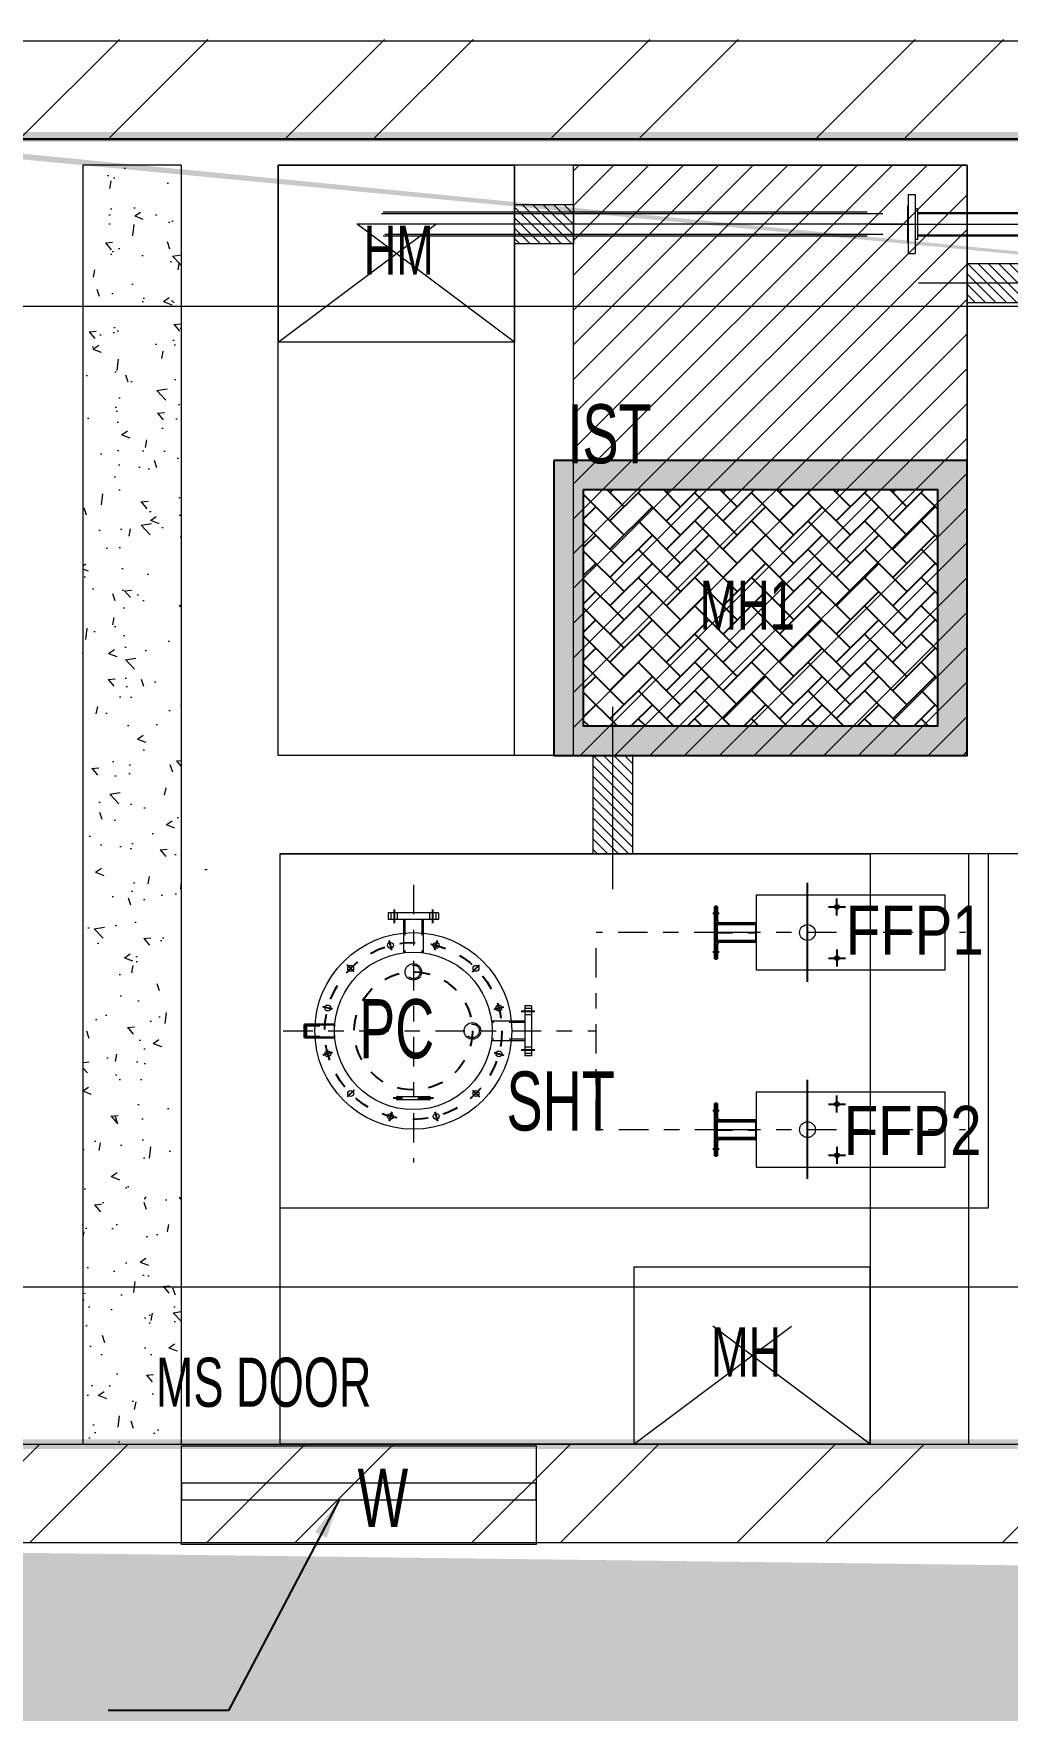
# Model space of a CAD drawing. Header units: metres. Extents: x 385023 to 385532, y 1408468 to 1408621.
# Drawn here: x 385073.07 to 385079.34, y 1408503.13 to 1408513.94 of the extents above; entities that cross this region are included whole.
import ezdxf

# ---------------------------------------------------------------- set-up
doc = ezdxf.new("R2010")
doc.units = ezdxf.units.M
doc.header["$MEASUREMENT"] = 0
for name, pattern in [('0', [0]), ('CENTER', [50.79999999999998, 31.75, -6.349999999999998, 6.349999999999998, -6.349999999999998]), ('CENTER2', [1.125, 0.75, -0.125, 0.125, -0.125]), ('DASHED', [0.75, 0.5, -0.25]), ('HIDDEN', [0.375, 0.25, -0.125]), ('HIDDEN2', [4.7624999999999975, 3.174999999999998, -1.587499999999999]), ('PHANTOM2', [1.25, 0.625, -0.125, 0.125, -0.125, 0.125, -0.125])]:
    doc.linetypes.add(name, pattern=pattern)
for name, color, linetype in [('CEN', 8, 'CENTER'), ('CENTER', 6, 'CENTER2'), ('PIPENAME', 7, '0'), ('Wall', 5, 'Continuous')]:
    doc.layers.add(name, color=color, linetype=linetype)
doc.layers.add('MEP INPUT', color=3, linetype='Continuous', lineweight=0)
doc.layers.add('OBJECT', color=7, linetype='Continuous', lineweight=30)
doc.styles.add('Roman', font='ARIALN.TTF')
doc.styles.add('SIMP2', font='ARIALN.TTF', dxfattribs={"height": 0.15})
doc.dimstyles.new('SITE DIM', dxfattribs={"dimtxt": 0.15, "dimasz": 0.1, "dimexe": 0.1, "dimexo": 0.1, "dimgap": 0.1, "dimtad": 0, "dimzin": 0, "dimdsep": 46, "dimtxsty": 'SIMP2', "dimcen": 0.09, "dimdle": 0.15, "dimclrd": 5, "dimclre": 5, "dimclrt": 7, "dimazin": 0, "dimtfac": 1, "dimtofl": 0, "dimtmove": 0, "dimatfit": 3, "dimfxl": 0, "dimtolj": 1, "dimtzin": 0, "dimarcsym": 0})
pattern_1 = [(45, (-58193.88927717027, -10096.19410483377), (-0.6735192090801866, 0.6735192090801867), []), (45, (-58193.44026417026, -10096.19410483377), (-0.6735192090801866, 0.6735192090801867), [])]
pattern_2 = [(134.9999999999999, (0, -20.77518486228473), (-0.0132582521472478, -0.0132582521472478), [])]

# ---------------------------------------------------------------- blocks, each defined once
blk = doc.blocks.new('A$C48103C66')
for p, q in [((-8, 80), (-8.000000000005457, -80)), ((8, -80), (8.000000000005457, 80))]:
    blk.add_line(p, q)
for centre in [(0, 80), (0, -80)]:
    blk.add_circle(centre, 8)
at = {"layer": 'CENTER'}
blk.add_line((0, -102.5), (0, 102.5), dxfattribs=at)
blk = doc.blocks.new('A$C044107DF')
at = {"lineweight": 25}
h = blk.add_hatch(dxfattribs=at)
h.set_pattern_fill('ANSI32', color=3, scale=0.1)
h.set_pattern_definition(pattern_1)
h.paths.add_polyline_path([(73.99995766495702, 48.00002083310211), (73.99995766495702, 46.50161183009731), (99.99995766495708, 46.50161183009731), (99.99995766495708, 48.00002083310211)])
h = blk.add_hatch(dxfattribs=at)
h.set_pattern_fill('ANSI32', color=3, scale=0.1)
h.set_pattern_definition(pattern_1)
h.paths.add_polyline_path([(99.99995766495708, 2.08331057365e-05), (73.99995766495702, 2.08331057365e-05), (73.99995766495702, 1.498429836110515), (99.99995766495708, 1.498429836110515)])
at = {"color": 3, "lineweight": 25}
blk.add_line((99.99995766495708, 2.08331093745e-05), (99.99995766495708, 48.00002083310028), dxfattribs=at)
at = {"layer": 'OBJECT', "color": 3}
for p, q in [((-4.23350356868e-05, 48.00002083310211), (99.99995766495708, 48.00002083310211)), ((-4.23350356868e-05, 2.08331057365e-05), (-4.23350356868e-05, 48.00002083310211)), ((-4.23350284109e-05, 45.08002083310021), (99.99995766495708, 45.08002083310021)), ((-4.23350284109e-05, 2.920020833107628), (99.99995766495708, 2.920020833109446)), ((-4.23350356868e-05, 2.08331057365e-05), (99.99995766495708, 2.08331057365e-05))]:
    blk.add_line(p, q, dxfattribs=at)
at = {"layer": 'PIPENAME', "color": 3}
for p, q in [((73.99995766495702, 48.0000212671166), (73.99995766495702, 46.50161183009731)), ((73.99995766495702, 46.50161183009731), (99.99995766495708, 46.50161183009731)), ((73.99995766495702, 1.498429836110515), (99.99995766495708, 1.498429836110515)), ((73.99995766495702, 2.03990912269e-05), (73.99995766495702, 1.498429836110515))]:
    blk.add_line(p, q, dxfattribs=at)
at = {"layer": 'Wall', "color": 1, "linetype": 'CENTER2', "lineweight": 25, "ltscale": 50}
blk.add_lwpolyline([(-4.23350356868e-05, 24.00002083310392), (99.99995766495708, 24.00002083310392)], dxfattribs=at)
blk = doc.blocks.new('A$C6A79519C')
at = {"layer": 'CEN', "color": 1, "ltscale": 0.1}
for p, q in [((17.49994437756686, -1.48685667227e-05), (17.49994437756686, 16.19467539692232)), ((115.4999443775668, -1.48685667227e-05), (115.4999443775668, 16.19467539692232))]:
    blk.add_line(p, q, dxfattribs=at)
at = {"layer": 'OBJECT'}
for p, q in [((-5.56224331376e-05, 11.09733026417052), (38.36817446604255, 11.09733026417052)), ((-5.56224331376e-05, 5.097330264163247), (-5.56224331376e-05, 11.09733026417052)), ((132.9999443775668, 5.097330264163247), (-5.56224331376e-05, 5.097330264163247)), ((9.499944377566864, 5.097330264163247), (9.499944377566864, 11.09733026417052)), ((25.49994437756686, 5.097330264163247), (25.49994437756686, 11.09733026417052)), ((38.36817446604255, 11.09733026417052), (39.16675853685593, 13.49308247655244)), ((39.16675853685593, 13.49308247655244), (42.49994437756686, 13.49308247655244)), ((40.61100632447049, 13.49308247655244), (42.49994437756686, 15.3820205296488)), ((42.49994437757414, 5.097330264163247), (42.49994437756686, 13.49308247655244)), ((90.34994437755812, 10.09733026417052), (42.49994437756686, 10.09733026416324)), ((42.49994437757414, 5.097330264170523), (45.39700694115163, 10.09733026416324)), ((90.64994437756832, 5.097330264170523), (87.5799235444574, 10.0973302641778)), ((92.38888243064869, 13.49308247655244), (90.49994437755959, 15.38202052964152)), ((93.83313021827051, 13.49308247655244), (90.49994437755959, 13.49308247655244)), ((90.49994437757414, 5.097330264163247), (90.49994437756685, 13.49308247655244)), ((94.63171428906936, 11.09733026417052), (93.83313021827051, 13.49308247655244)), ((132.9999443775668, 11.09733026417052), (94.63171428906207, 11.0973302641778)), ((107.4999443775668, 5.097330264163247), (107.4999443775668, 11.09733026417052)), ((123.4999443775668, 5.097330264163247), (123.4999443775668, 11.09733026417052)), ((132.9999443775668, 5.097330264163247), (132.9999443775668, 11.09733026417052))]:
    blk.add_line(p, q, dxfattribs=at)
blk = doc.blocks.new('A$C12663CA0')
at = {"lineweight": 25, "rotation": 90}
blk.add_blockref('A$C044107DF', (90.49994437756685, 10.09737259920621), dxfattribs=at)
at = {"lineweight": 25}
blk.add_blockref('A$C6A79519C', (-2.08331039175e-05, 7.276000000000001e-12), dxfattribs=at)
blk = doc.blocks.new('SPOM PT')
at = {"color": 1, "linetype": 'CENTER2', "ltscale": 100}
for p, q in [((-6787.766239480581, 22092.73818750909), (-6787.766239480581, 21297.96467354541)), ((-6416.5, 21762.13453539097), (-7122, 21762.13453539097)), ((-7038.766239437733, 21297.96467354541), (-6537.766239437618, 21297.96467354541)), ((-7038.766239437733, 20972), (-7038.766239437733, 21297.96467354541)), ((-6537.766239437618, 20974), (-6537.766239437618, 21297.96467354541))]:
    blk.add_line(p, q, dxfattribs=at)
at = {"color": 3, "linetype": 'HIDDEN2'}
for p, q in [((-6800.806273433264, 22038.71148052148), (-6800.806273433264, 21962.13452556754)), ((-6775.006273433334, 22038.71148052148), (-6775.006273433334, 21962.13452556754)), ((-6504.830827001133, 21783.43453539105), (-6588.903699016081, 21783.43453539105)), ((-6504.830827001133, 21740.83453539096), (-6588.903699016081, 21740.83453539096)), ((-6809.066239480628, 21479.19912291152), (-6809.066239480628, 21562.13453539097)), ((-6766.466239480535, 21479.19912291152), (-6766.466239480535, 21562.13453539097))]:
    blk.add_line(p, q, dxfattribs=at)
for p, q in [((-6804.006273433332, 21962.13452556754), (-6770.806273433263, 21962.13452556754)), ((-6504.830827001133, 21698.634535391), (-6504.830827001133, 21825.634535391)), ((-6487.330827001134, 21825.634535391), (-6504.830827001133, 21825.634535391)), ((-6487.330827001134, 21819.134535391), (-6504.830827001133, 21819.134535391)), ((-6487.330827001134, 21698.634535391), (-6487.330827001134, 21825.634535391)), ((-6504.830827001133, 21787.134535391), (-6589.334891150706, 21787.134535391)), ((-6487.330827001134, 21803.134535391), (-6504.830827001133, 21803.134535391)), ((-6504.830827001133, 21737.134535391), (-6589.334891150706, 21737.134535391)), ((-6487.330827001134, 21721.134535391), (-6504.830827001133, 21721.134535391)), ((-6487.330827001134, 21705.134535391), (-6504.830827001133, 21705.134535391)), ((-6487.330827001134, 21698.634535391), (-6504.830827001133, 21698.634535391)), ((-6812.766239480581, 21479.19912291152), (-6812.766239480581, 21562.13453539097)), ((-6762.766239480581, 21479.19912291152), (-6762.766239480581, 21562.13453539097)), ((-6724.266239480582, 21479.19912291152), (-6851.266239480581, 21479.19912291152)), ((-6851.266239480581, 21461.69912291164), (-6851.266239480581, 21479.19912291152)), ((-6844.766239480581, 21461.69912291164), (-6844.766239480581, 21479.19912291152)), ((-6828.766239480581, 21461.69912291164), (-6828.766239480581, 21479.19912291152)), ((-6746.766239480582, 21461.69912291164), (-6746.766239480582, 21479.19912291152)), ((-6730.766239480582, 21461.69912291164), (-6730.766239480582, 21479.19912291152)), ((-6724.266239480582, 21461.69912291164), (-6724.266239480582, 21479.19912291152)), ((-6724.266239480582, 21461.69912291164), (-6851.266239480581, 21461.69912291164))]:
    blk.add_line(p, q)
at = {"color": 8, "linetype": 'CENTER2', "ltscale": 100}
for p, q in [((-7037.896581430105, 20955.67689474332), (-7037.896581430105, 20359.65677976745)), ((-6536.896581429989, 20955.67689474332), (-6536.896581430105, 20359.65677976745))]:
    blk.add_line(p, q, dxfattribs=at)
at = {"color": 30}
blk.add_lwpolyline([(-6337.766239437857, 20301.46467354541), (-6337.766239437857, 22101.4646735453), (-7237.766239437625, 22101.46467354542), (-7237.766239437625, 20301.46467354541)], close=True, dxfattribs=at)
at = {"color": 3}
for points in [[(-6943.766239437625, 20411.46467354553), (-6943.766239437625, 20891.46467354542), (-7133.766239437625, 20891.46467354553), (-7133.766239437625, 20411.46467354542)], [(-6442.766239437857, 20411.46467354542), (-6442.766239437857, 20891.46467354542), (-6632.766239437623, 20891.46467354553), (-6632.766239437623, 20411.46467354542)]]:
    blk.add_lwpolyline(points, close=True, dxfattribs=at)
for centre, radius in [((-6787.766239480581, 21762.13453539097), 250), ((-6787.766239480581, 21762.13453539097), 200), ((-6846.000524628443, 21979.46784630613), 7.5), ((-6729.531954332604, 21979.46784630613), 7.5), ((-6946.865265247412, 21921.23356115804), 7.5), ((-6946.865265247412, 21921.23356115804), 7.5), ((-6628.66721371375, 21921.23356115804), 7.5), ((-6628.66721371375, 21921.23356115804), 7.5), ((-7005.099550395506, 21820.36882053918), 7.5), ((-7005.099550395506, 21820.36882053918), 7.5), ((-6570.43292856554, 21820.36882053918), 7.5), ((-6570.43292856554, 21820.36882053918), 7.5), ((-6637.766239480581, 21762.13453539097), 21), ((-7005.099550395506, 21703.90025024276), 7.5), ((-7005.099550395506, 21703.90025024276), 7.5), ((-6570.43292856554, 21703.90025024276), 7.5), ((-6570.43292856554, 21703.90025024276), 7.5), ((-6946.865265247412, 21603.03550962391), 7.5), ((-6946.865265247412, 21603.03550962391), 7.5), ((-6787.766239480581, 21612.13453539097), 21), ((-6628.66721371375, 21603.03550962391), 7.5), ((-6628.66721371375, 21603.03550962391), 7.5), ((-6846.000524628443, 21544.80122447581), 7.5), ((-6729.531954332604, 21544.80122447581), 7.5)]:
    blk.add_circle(centre, radius)
at = {"color": 3, "linetype": 'HIDDEN2'}
for centre in [(-6637.766239480581, 21762.13453539097), (-6787.766239480581, 21612.13453539097)]:
    blk.add_circle(centre, 17.29999999999927, dxfattribs=at)
at = {"color": 4}
for centre in [(-7038.766239437625, 20761.46467354553), (-6537.766239437625, 20761.46467354542)]:
    blk.add_circle(centre, 20, dxfattribs=at)
at = {"color": 6}
for centre in [(-7103.766239437625, 20686.46467354541), (-6973.766239437857, 20686.46467354553), (-6602.766239437857, 20686.46467354541), (-6472.766239437508, 20686.46467354553)]:
    blk.add_circle(centre, 6, dxfattribs=at)
at = {"layer": 'CEN', "ltscale": 0.3}
for p, q in [((-6842.765286564711, 21967.39377347738), (-6849.235762692288, 21991.54191913453)), ((-6732.767192396335, 21967.39377347738), (-6726.296716268873, 21991.54191913453)), ((-6938.026430482627, 21912.39472639313), (-6955.704100012314, 21930.07239592294)), ((-6938.026430482627, 21912.39472639313), (-6955.704100012314, 21930.07239592294)), ((-6637.506048478535, 21912.39472639313), (-6619.828378948849, 21930.07239592294)), ((-6637.506048478535, 21912.39472639313), (-6619.828378948849, 21930.07239592294)), ((-6993.025477566873, 21817.13358247545), (-7017.173623224138, 21823.60405860291)), ((-6993.025477566873, 21817.13358247545), (-7017.173623224138, 21823.60405860291)), ((-6582.507001394173, 21817.13358247545), (-6558.358855736909, 21823.60405860291)), ((-6582.507001394173, 21817.13358247545), (-6558.358855736909, 21823.60405860291)), ((-6993.025477566873, 21707.13548830649), (-7017.173623224138, 21700.66501217891)), ((-6993.025477566873, 21707.13548830649), (-7017.173623224138, 21700.66501217891)), ((-6582.507001394173, 21707.13548830649), (-6558.358855736909, 21700.66501217891)), ((-6582.507001394173, 21707.13548830649), (-6558.358855736909, 21700.66501217891)), ((-6938.026430482627, 21611.87434438869), (-6955.704100012314, 21594.196674859)), ((-6938.026430482627, 21611.87434438869), (-6955.704100012314, 21594.196674859)), ((-6637.506048478535, 21611.87434438869), (-6619.828378948849, 21594.196674859)), ((-6637.506048478535, 21611.87434438869), (-6619.828378948849, 21594.196674859)), ((-6842.765286564711, 21556.87529730445), (-6849.235762692288, 21532.7271516473)), ((-6732.767192396335, 21556.87529730445), (-6726.296716268873, 21532.7271516473))]:
    blk.add_line(p, q, dxfattribs=at)
at = {"layer": 'CEN', "ltscale": 0.1}
for p, q in [((-6478.867015838041, 21811.134535391), (-6513.867015838041, 21811.134535391)), ((-6478.868260300719, 21713.18176271034), (-6513.868260300601, 21713.18176271034)), ((-6836.766239480581, 21453.23531174843), (-6836.766239480581, 21488.23531174843)), ((-6738.813466799911, 21453.23655621076), (-6738.813466799911, 21488.23655621088))]:
    blk.add_line(p, q, dxfattribs=at)
at = {"layer": 'CEN', "ltscale": 0.3}
for radius in [225, 150]:
    blk.add_circle((-6787.766239480581, 21762.13453539097), radius, dxfattribs=at)
at = {"layer": 'CENTER', "color": 252, "linetype": 'CENTER', "ltscale": 8}
for p, q in [((-7163.67279657873, 20761.46467354542), (-6912.120366281363, 20761.46467354542)), ((-6662.672796578728, 20761.4646735453), (-6411.120366281248, 20761.46467354553)), ((-7082.280893521499, 20686.46467354541), (-7125.251585353748, 20686.46467354553)), ((-7103.766239437508, 20707.95001946154), (-7103.766239437625, 20664.97932762918)), ((-6995.251585353748, 20686.46467354541), (-6952.280893521734, 20686.46467354541)), ((-6973.766239437857, 20707.95001946154), (-6973.766239437857, 20664.97932762941)), ((-6581.280893521384, 20686.46467354553), (-6624.251585353748, 20686.46467354541)), ((-6602.766239437857, 20707.95001946142), (-6602.766239437739, 20664.97932762929)), ((-6494.251585353748, 20686.46467354541), (-6451.2808935215, 20686.46467354541)), ((-6472.766239437625, 20707.95001946142), (-6472.766239437625, 20664.97932762918))]:
    blk.add_line(p, q, dxfattribs=at)
at = {"layer": 'OBJECT'}
for p, q in [((-6771.306273433264, 22038.71148052148), (-6804.50627343345, 22038.71148052148)), ((-6804.50627343345, 22038.71148052148), (-6804.50627343345, 21962.13452556754)), ((-6804.50627343345, 22034.31148052146), (-6771.306273433264, 22034.31148052146)), ((-6771.306273433264, 22038.71148052148), (-6771.306273433264, 21962.13452556754))]:
    blk.add_line(p, q, dxfattribs=at)
at = {"extrusion": (0, 0, -1), "xscale": 0.5, "yscale": 0.5, "zscale": -0.5}
blk.add_blockref('A$C48103C66', (6958.631257184781, 21762.13453539097), dxfattribs=at)
at = {"lineweight": 25, "rotation": 180}
for p in [(-6972.26631589327, 21001.56200380947), (-6471.266315893153, 21001.56200380958)]:
    blk.add_blockref('A$C12663CA0', p, dxfattribs=at)
blk = doc.blocks.new('mh')
at = {"lineweight": 25}
h = blk.add_hatch(dxfattribs=at)
h.set_pattern_fill('AR-CONC', color=8, scale=0.2, style=0)
h.set_pattern_definition([(50, (0, 0), (36.43693379920079, -3.187817107780616), [3.81, -41.90999999999999]), (355, (0, 0), (-7.048565195133397, 38.211328576436), [3.048, -33.528]), (100.451, (3.036399999999999, -0.26565), (29.38850033319186, 35.02333756405838), [3.237999999999999, -35.618]), (46.18419999999999, (0, 10.16), (54.21580817842599, -8.408465586545429), [5.714999999999997, -62.865]), (96.6356, (4.517980000000001, 9.4593), (47.48084689324743, 49.48511117800984), [4.857, -53.427]), (351.1840000000001, (0, 10.16), (47.48092116278677, 49.48502357211953), [4.572, -50.292]), (21, (5.08, 7.62), (30.32297596707666, -20.4531037033525), [3.81, -41.90999999999999]), (326, (5.08, 7.62), (12.36040566952941, 36.83759322446385), [3.048, -33.528]), (71.45140000000002, (7.6069, 5.91558), (42.6832981540249, 16.38457154321149), [3.237999999999999, -35.618]), (37.50000000000001, (0, 0), (0.6177206501183635, 16.91100777463062), [0, -33.1216, 0, -34.036, 0, -33.655]), (7.499999999999999, (0, 0), (13.36393250206115, 20.0361149636239), [0, -19.4056, 0, -32.3596, 0, -12.827]), (327.5, (-11.3284, 0), (27.11811903337428, -1.14574879853469), [0, -12.7, 0, -39.624, 0, -52.578]), (317.5, (-16.4084, 0), (29.62583627720361, 5.085298206666604), [0, -16.51, 0, -26.3144, 0, -37.338])])
h.paths.add_polyline_path([(-951162.9521567472, 435007.3192872171), (-951162.9521567472, 434407.3192872171), (-950262.9521567472, 434407.3192872171), (-950262.9521567472, 435007.3192872171)], flags=16)
h.paths.add_polyline_path([(-951237.9521567472, 435082.3192872171), (-951237.9521567472, 434332.3192872171), (-950187.9521567472, 434332.3192872171), (-950187.9521567472, 435082.3192872171)])
h = blk.add_hatch(dxfattribs=at)
h.set_pattern_fill('AR-HBONE', color=8, scale=0.5, style=0)
h.set_pattern_definition([(45, (0, 0), (7.1e-15, 71.84204896855324), [152.4, -50.8]), (135, (35.921, 35.921), (7.1e-15, 71.84204896855324), [152.4, -50.8])])
h.paths.add_polyline_path([(-951162.9521567472, 435007.3192872171), (-951162.9521567472, 434407.3192872171), (-950262.9521567472, 434407.3192872171), (-950262.9521567472, 435007.3192872171)])
for points in [[(-951237.9521567472, 435082.3192872171), (-951237.9521567472, 434332.3192872171), (-950187.9521567472, 434332.3192872171), (-950187.9521567472, 435082.3192872171)], [(-951162.9521567472, 435007.3192872171), (-951162.9521567472, 434407.3192872171), (-950262.9521567472, 434407.3192872171), (-950262.9521567472, 435007.3192872171)]]:
    blk.add_lwpolyline(points, close=True, dxfattribs=at)
blk = doc.blocks.new('*U575')
for p, q in [((-26.00000000000003, -46.04999999999999), (-26.00000000000003, 46.04999999999999)), ((-24.00000000000006, 46.04999999999999), (-26.00000000000003, 46.04999999999999)), ((-24.00000000000003, 75), (-6.500000000000013, 75)), ((-24.00000000000006, -75), (-24.00000000000003, 75)), ((-6.500000000000028, -75), (-6.500000000000013, 75)), ((0, 39), (-6.500000000000013, 39)), ((-1.42e-14, -39), (0, 39)), ((-1.42e-14, -39), (-6.500000000000013, -39)), ((-24.00000000000003, -46.04999999999999), (-26.00000000000003, -46.04999999999999)), ((-24.00000000000006, -75), (-6.500000000000028, -75))]:
    blk.add_line(p, q)
blk = doc.blocks.new('PUDD')
at = {"color": 0}
for p, q in [((845053.9658221734, 20646.5), (845559.6812576784, 20646.5)), ((845053.9658221734, 20643.5), (845559.6812576784, 20643.5)), ((845053.9658221734, 20589.5), (845559.6812576784, 20589.5)), ((845053.9658221734, 20586.5), (845559.6812576784, 20586.5))]:
    blk.add_line(p, q, dxfattribs=at)
at = {"color": 1, "linetype": 'CENTER', "ltscale": 50}
blk.add_line((844932.9942566887, 20616.5), (845642.9942566886, 20616.5), dxfattribs=at)
at = {"xscale": -1, "rotation": 180}
blk.add_blockref('*U575', (845053.9658221734, 20616.50000000001), dxfattribs=at)
at = {"rotation": 180}
blk.add_blockref('*U575', (845559.6812576784, 20616.50000000001), dxfattribs=at)
blk = doc.blocks.new('A$C49351B01')
at = {"layer": 'MEP INPUT', "lineweight": 0}
h = blk.add_hatch(dxfattribs=at)
h.set_pattern_fill('ANSI32', color=8, scale=0.05, angle=1.46773653486e-05)
h.set_pattern_definition([(45.00001467736532, (-5383.54087743323, -4928.793665722786), (-0.3367596908072347, 0.3367595182729298), []), (45.00001467736532, (-5383.316370933228, -4928.793665665276), (-0.3367596908072347, 0.3367595182729298), [])])
edge = h.paths.add_edge_path(flags=17)
edge.add_line((24.40385100177878, -5.919942976652237), (16.90432289783682, -5.919942976679716))
edge.add_line((16.90432289783689, -5.919942976679749), (16.90432223671394, -2.600483611419065))
edge.add_line((16.90432223671382, -2.600483611419122), (24.15385100182248, -2.600483611430038))
edge.add_line((24.15385100182266, -2.600483611430036), (24.1538510017782, -5.919942976651355))
h.paths.add_polyline_path([(24.15388731256212, -6.169942974013907), (22.65300542225554, -6.169942974021863), (22.65296911147129, -5.919942976658603), (24.15385100177787, -5.919942976651213)], flags=17)
h.paths.add_polyline_path([(24.40385100177741, -6.169942976649962), (22.65300542225554, -6.169942974021863), (16.65432325450433, -6.169942976680657), (16.65432254116558, -2.350483611419804), (24.40385100182334, -2.350483611429922)])
h = blk.add_hatch(dxfattribs=at)
h.set_pattern_fill('AR-CONC', color=8, scale=0.03, angle=540.0000146768085, style=0)
h.set_pattern_definition([(310.0000146768083, (-827.2338231878349, 126.6924511992755), (0.2151780499578686, 0.0188256956144935), [0.0225, -0.2474999999999997]), (5.000014676808023, (-827.2338231878349, 126.6924511992755), (-0.0416253422797469, -0.2256576507727016), [0.018, -0.1979999999999995]), (259.5486146768083, (-827.2158916843457, 126.6940200058674), (0.1735528674959672, -0.2068318181612282), [0.0191220569999999, -0.2103426335999987]), (313.8158146768083, (-827.2338231724658, 126.6324511992751), (0.3201723018679456, 0.0496557863136051), [0.0337499999999998, -0.3712499999999983]), (263.3644146768083, (-827.2071421500467, 126.6365891982087), (0.2803988865232115, -0.2922352894435477), [0.0286830863999999, -0.3155138999999982]), (8.815814676808166, (-827.2338231724658, 126.6324511992751), (0.2803986583987447, -0.2922355084510709), [0.0269999999999999, -0.2969999999999986]), (339.0000146768081, (-827.2038231763092, 126.6474512069599), (0.1790720846952416, 0.1207857130704653), [0.0224999999999999, -0.2474999999999991]), (34.00001467680827, (-827.2038231763092, 126.6474512069599), (0.0729946553025046, -0.2175449948158522), [0.0179999999999999, -0.1979999999999994]), (288.548614676808, (-827.188900508999, 126.6575166925795), (0.2520668133601299, -0.0967590844438995), [0.0191220569999999, -0.2103426335999993]), (322.5000146768082, (-827.2338231878349, 126.6924511992755), (0.0036479821772771, -0.0998681552149346), [0, -0.1955999999999991, 0, -0.2009999999999991, 0, -0.1987499999999991]), (352.5000146768081, (-827.2338231878349, 126.6924511992755), (0.0789208915422311, -0.1183234933484445), [0, -0.1145999999999999, 0, -0.1910999999999998, 0, -0.0757499999999999]), (32.50001467680834, (-827.3007231878116, 126.692451182138), (0.1601467291184299, 0.0067665025432808), [0, -0.0749999999999994, 0, -0.2339999999999988, 0, -0.3104999999999976]), (42.50001467680823, (-827.3307231878108, 126.6924511744536), (0.1749558584955366, -0.0300314498832434), [0, -0.0974999999999998, 0, -0.1553999999999995, 0, -0.2204999999999995])])
h.paths.add_polyline_path([(19.90422307498034, -5.919943008712722), (20.15422307498056, -5.919943008710674), (20.15422307496124, -2.669943008710561), (19.90422307496101, -2.669943008712721)])
h = blk.add_hatch(dxfattribs=at)
h.set_pattern_fill('ANSI31', color=200, scale=0.5, angle=540.0000146768085, style=0)
h.set_pattern_definition([(225.0000146768082, (943.2603024858336, 30.85306718692744), (0.0441941851448768, -0.0441941625034388), [])])
h.paths.add_polyline_path([(21.15003607396989, -2.669943008705217), (22.15003607397034, -2.669943008698169), (22.15003607398057, -4.169943008698056), (21.15003607397966, -4.169943008704876)])
h = blk.add_hatch(dxfattribs=at)
h.set_pattern_fill('ANSI31', color=8, scale=0.15, angle=89.99999999999997, style=0)
h.set_pattern_definition(pattern_2)
h.paths.add_polyline_path([(21.15003607397216, -2.869943008704809), (21.0000360739723, -2.869943008705377), (21.0000360739707, -2.769943008704785), (21.15003607397079, -2.769943008704217)])
h = blk.add_hatch(dxfattribs=at)
h.set_pattern_fill('ANSI31', color=8, scale=0.15, angle=89.99999999999997, style=0)
h.set_pattern_definition(pattern_2)
h.paths.add_polyline_path([(22.40375150947648, -3.019443008696611), (22.15003607397171, -3.019443008698431), (22.15003607397216, -2.919443008698294), (22.40375150947648, -2.919443008696021)])
h = blk.add_hatch(dxfattribs=at)
h.set_pattern_fill('ANSI31', color=8, scale=0.15, angle=89.99999999999997, style=0)
h.set_pattern_definition(pattern_2)
h.paths.add_polyline_path([(21.200157029916, -4.41994300870408), (21.20015702991486, -4.16994300870499), (21.30015702991432, -4.169943008703626), (21.30015702991546, -4.419943008703512)])
at = {"layer": 'MEP INPUT', "color": 8, "lineweight": 0}
for p, q in [((19.90422307496101, -2.669943008712721), (19.90422307498034, -5.919943008712722)), ((20.15422307496124, -2.669943008710561), (19.90422307496101, -2.669943008712721)), ((20.15422307496124, -2.669943008710561), (20.15422307498056, -5.919943008710674)), ((20.40050763934664, -4.169943008709652), (20.40050763933686, -2.669943008709537)), ((22.15003607397034, -2.669943008698169), (20.40050763933686, -2.669943008709537)), ((22.15003607398057, -4.169943008698056), (22.15003607397034, -2.669943008698169)), ((21.89603607397044, -2.78978300870051), (20.66717185661992, -2.789783008707786)), ((21.89603607397135, -2.850103008699989), (20.66717185661946, -2.850103008707606)), ((22.15003607398057, -4.169943008698056), (20.40050763934664, -4.169943008709652)), ((20.40422307497056, -4.419943008709652), (20.40422307498034, -5.919943008709764)), ((20.40422307497056, -4.419943008709652), (21.90377544814214, -4.419943008699875)), ((21.90377544814214, -4.419943008699875), (21.9037754481526, -5.919943008699077)), ((22.15377544815169, -5.919943008698055), (22.15377544814214, -4.419943008697941)), ((24.15375150948603, -4.41994300868555), (22.15377544814214, -4.419943008697941)), ((20.40422307498034, -5.919943008709764), (21.9037754481526, -5.919943008699077)), ((21.9037754481526, -5.919943008699077), (20.40422307498034, -5.919943008709764)), ((22.15377544815169, -5.919943008698055), (22.90375150949535, -5.919943008693394))]:
    blk.add_line(p, q, dxfattribs=at)
at = {"layer": 'MEP INPUT', "lineweight": 0}
for p, q in [((21.00050763933723, -2.669943008705331), (20.40050763933686, -2.669943008709537)), ((20.40050763933686, -2.669943008709537), (20.4005076393396, -3.119943008709583))]:
    blk.add_line(p, q, dxfattribs=at)
at = {"layer": 'MEP INPUT', "color": 1, "linetype": 'DASHED', "lineweight": 0}
for p, q in [((20.4005076393396, -3.119943008709583), (21.00050763933723, -2.669943008705331)), ((21.00050763933928, -3.119943008705035), (20.40050763933686, -2.669943008709537)), ((21.9037754481526, -5.919943008699077), (21.30377544814928, -5.469943008718019)), ((21.30377544815155, -5.919943008703513), (21.90377544814964, -5.469943008714721))]:
    blk.add_line(p, q, dxfattribs=at)
at = {"layer": 'MEP INPUT', "lineweight": 0, "ltscale": 1000}
blk.add_line((20.85975150959553, -2.669943008706695), (20.56422307496109, -2.669943008708401), dxfattribs=at)
at = {"layer": 'MEP INPUT', "color": 3, "linetype": 'HIDDEN', "lineweight": 0, "ltscale": 500}
for p, q in [((21.00003607398003, -4.169943008705332), (21.00003607397139, -2.669943008705217)), ((21.15003607397966, -4.169943008704876), (21.15003607396989, -2.669943008705217))]:
    blk.add_line(p, q, dxfattribs=at)
at = {"layer": 'MEP INPUT', "color": 8, "linetype": 'DASHED', "lineweight": 0, "ltscale": 50}
for p, q in [((21.93610203775143, -2.793783008698596), (20.66283156826671, -2.793783008707123)), ((21.93610203775211, -2.846103008699287), (20.67151214497358, -2.846103008707586))]:
    blk.add_line(p, q, dxfattribs=at)
at = {"layer": 'MEP INPUT', "color": 1, "linetype": 'CENTER', "lineweight": 0, "ltscale": 50}
blk.add_line((21.98610203775274, -2.819943008698942), (20.60017185661877, -2.819943008709174), dxfattribs=at)
at = {"layer": 'MEP INPUT', "color": 1, "linetype": 'CENTER2', "lineweight": 0, "ltscale": 300}
for p, q in [((21.33965196298823, -2.819943008703489), (20.87658756090741, -2.819943008707127)), ((22.48965196298946, -2.969443008695748), (22.02658756090818, -2.969443008698704)), ((21.25015702991709, -4.50955889772058), (21.25015702991254, -4.046494495640558))]:
    blk.add_line(p, q, dxfattribs=at)
at = {"layer": 'MEP INPUT', "color": 1, "linetype": 'PHANTOM2', "lineweight": 0, "ltscale": 500}
for p, q in [((25.00002797758089, -3.029387365877028), (15.67608674115468, -3.029387365925913)), ((25.09106784977575, -5.521275171578053), (15.57831518421358, -5.521275171626371))]:
    blk.add_line(p, q, dxfattribs=at)
at = {"layer": 'MEP INPUT', "color": 8, "lineweight": 0, "ltscale": 1000}
blk.add_line((20.21375415844023, -4.459943008710523), (20.21973021978511, -4.459943008710638), dxfattribs=at)
at = {"layer": 'MEP INPUT', "color": 5, "lineweight": 0, "const_width": 0.025}
blk.add_lwpolyline([(24.40385100177741, -6.169942976649962), (16.6543232545041, -6.169942976679976), (16.65432254116445, -2.347965036452137), (24.40385100182266, -2.347965036462596)], close=True, dxfattribs=at)
at = {"layer": 'MEP INPUT', "color": 8, "lineweight": 0}
for points in [[(18.40422307498329, -6.169943008722043), (24.40375150949717, -6.169943008683503), (24.40526964859146, -2.355226827230694), (18.40422307495737, -2.35522682726912)], [(18.65422307498034, -5.919943008720565), (24.15375150949535, -5.919943008685662), (24.15375150947557, -2.602708252263369), (18.65422307496055, -2.60270825229702)], [(18.65422307498034, -5.919943008720565), (24.15385098197044, -5.919943008685436), (24.15517013652493, -2.605226827231376), (18.65422307495942, -2.605226827267301)]]:
    blk.add_lwpolyline(points, close=True, dxfattribs=at)
at = {"layer": 'MEP INPUT', "color": 5, "lineweight": 0, "const_width": 0.025}
blk.add_lwpolyline([(24.40385100177878, -5.919942976652237), (16.90432289783689, -5.919942976679749), (16.90432223671291, -2.597965036451796), (24.15385100182175, -2.59796503646271), (24.15385100177787, -5.919942976651213)], dxfattribs=at)
at = {"layer": 'MEP INPUT', "color": 1, "linetype": 'DASHED', "lineweight": 0, "ltscale": 150}
for points in [[(20.40050763933686, -2.669943008709537), (21.00050763933723, -2.669943008705331), (21.00050763933928, -3.119943008705035), (20.4005076393396, -3.119943008709583)], [(21.90377544814964, -5.469943008714721), (21.30377544814928, -5.469943008718019), (21.30377544815155, -5.919943008703513), (21.9037754481526, -5.919943008699077)]]:
    blk.add_lwpolyline(points, close=True, dxfattribs=at)
at = {"layer": 'MEP INPUT', "color": 200, "lineweight": 0}
blk.add_lwpolyline([(21.15003607396989, -2.669943008705217), (22.15003607397034, -2.669943008698169), (22.15003607398057, -4.169943008698056), (21.15003607397966, -4.169943008704876)], close=True, dxfattribs=at)
at = {"layer": 'MEP INPUT', "color": 4, "lineweight": 0}
for points in [[(21.15003607397216, -2.869943008704809), (21.0000360739723, -2.869943008705377), (21.0000360739707, -2.769943008704785), (21.15003607397079, -2.769943008704217), (21.15003607397216, -2.869943008704809)], [(22.40375150947648, -3.019443008696611), (22.15003607397171, -3.019443008698431), (22.15003607397216, -2.919443008698294), (22.40375150947648, -2.919443008696021), (22.40375150947648, -3.019443008696611)], [(21.200157029916, -4.41994300870408), (21.20015702991486, -4.16994300870499), (21.30015702991432, -4.169943008703626), (21.30015702991546, -4.419943008703512), (21.200157029916, -4.41994300870408)]]:
    blk.add_lwpolyline(points, dxfattribs=at)
at = {"layer": 'MEP INPUT', "color": 3, "lineweight": 0}
for points in [[(21.05520010688247, -6.17468621504247), (20.15520010733303, -6.174686186999678), (20.15520010642899, -5.924686141894994), (21.05520010597889, -5.924686215042697)], [(20.15520010643036, -5.92468619249746), (21.05520010642999, -5.92468619248973), (21.05520010733312, -6.174686237595438), (20.15520010733303, -6.174686192497803)], [(20.15520010643127, -6.061927454911937), (21.05520010643113, -6.06192745490398), (21.05520010643022, -6.019372908384298), (20.15520010643036, -6.019372908391232)]]:
    blk.add_lwpolyline(points, close=True, dxfattribs=at)
at = {"layer": 'MEP INPUT', "color": 0, "lineweight": 0, "xscale": 0.001, "yscale": 0.001, "zscale": 0.001, "rotation": 7.338588831599999e-06}
blk.add_blockref('PUDD', (-823.0299297480707, -23.43644301409154), dxfattribs=at)
at = {"layer": 'MEP INPUT', "color": 8, "lineweight": 0, "xscale": 0.001, "yscale": 0.001, "zscale": 0.001, "rotation": 7.338588831599999e-06}
blk.add_blockref('mh', (972.3379882334973, -438.5022622898524), dxfattribs=at)
at = {"layer": 'MEP INPUT', "lineweight": 0, "xscale": 0.001, "yscale": 0.001, "zscale": 0.001, "rotation": 89.99999999981232}
blk.add_blockref('SPOM PT', (42.50568774847716, 1.917823230869544), dxfattribs=at)
at = {"layer": 'MEP INPUT', "color": 7, "lineweight": 0, "style": 'Roman', "text_generation_flag": 2}
for s, height, width, p in [('MH', 0.125, 0.7999999999999993, (20.79552966764254, -2.948570953429567)), ('W', 0.1484999999997233, 0.8, (20.73065927772905, -6.130712025847174))]:
    blk.add_text(s, height=height, dxfattribs=dict(at, width=width)).set_placement(p)
at = {"layer": 'MEP INPUT', "color": 7, "lineweight": 0, "style": 'Roman', "width": 0.7999999999999993}
for s, height, p in [('IST', 0.15, (21.13488352021272, -3.42756764346268)), ('MH1', 0.125, (21.47021894647583, -3.850708250140655)), ('PC', 0.15, (20.60576941198133, -4.939258381389322)), ('SHT', 0.15, (20.98022317649588, -5.123067643462832)), ('MH', 0.125, (21.49946605139371, -5.748570953425543))]:
    blk.add_text(s, height=height, dxfattribs=at).set_placement(p)
blk.add_text('MS DOOR', height=0.125, rotation=0.008321818854972598, dxfattribs=at).set_placement((20.08983340753935, -5.825191019939325))
at = {"layer": 'MEP INPUT', "color": 7, "lineweight": 0, "char_height": 0.125, "width": 0.1229344087219797, "attachment_point": 1, "style": 'Roman'}
for s, insert in [('FFP1', (21.84180576021345, -4.551570512113925)), ('FFP2', (21.83647818926079, -5.060423992071151))]:
    blk.add_mtext(s, dxfattribs=dict(at, insert=insert))
at = {"layer": 'MEP INPUT', "lineweight": 0}
blk.add_leader([(20.55520010696887, -6.061927455269369), (20.2745742681559, -6.596779527066702), (19.96881034661896, -6.596779529278363)], dimstyle='SITE DIM', override={"dimgap": 0.1, "dimtad": 0, "dimclrd": 1, "dimfxl": 50, "dimfxlon": 1, "dimarcsym": 2}, dxfattribs=at)

msp = doc.modelspace()

# ---------------------------------------------------------------- block references
at = {"xscale": 2.535165519337624, "yscale": 2.535165519337624, "zscale": 2.535165519337624}
msp.add_blockref('A$C49351B01', (385022.9230434587, 1408519.856398713, 0.025212673160695), dxfattribs=at)

doc.saveas('drawing.dxf')
